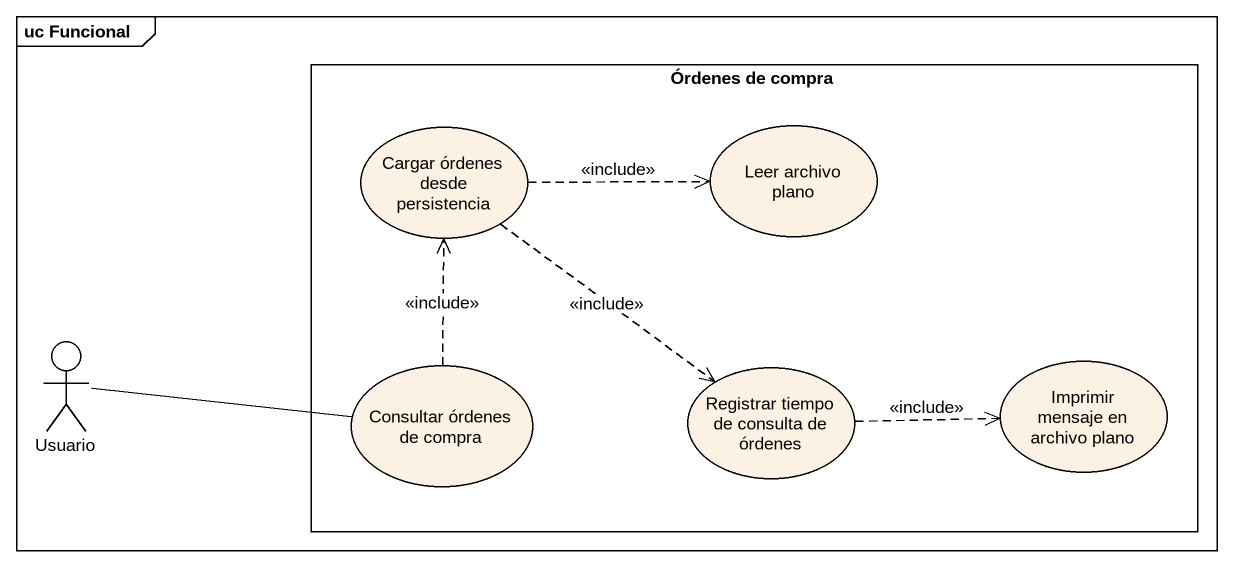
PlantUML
@startuml
mainframe uc Funcional
rectangle "Órdenes de compra" as Órdenes_de_compra {
  usecase "Cargar órdenes desde persistencia" as Cargar_órdenes_desde
  usecase "Leer archivo plano" as Leer_archivo_plano
  usecase "Consultar órdenes de compra" as Consultar_órdenes_de_compra
  usecase "Registrar tiempo de consulta de órdenes" as Registrar_tiempo_de
  usecase "Imprimir mensaje en archivo plano" as Imprimir_mensaje_en_archivo
}
actor Usuario
Cargar_órdenes_desde .right.> Leer_archivo_plano : <<include>>
Cargar_órdenes_desde ..> Registrar_tiempo_de : <<include>>
Usuario -right- Consultar_órdenes_de_compra
Consultar_órdenes_de_compra .up.> Cargar_órdenes_desde : <<include>>
Registrar_tiempo_de .right.> Imprimir_mensaje_en_archivo : <<include>>
@enduml
